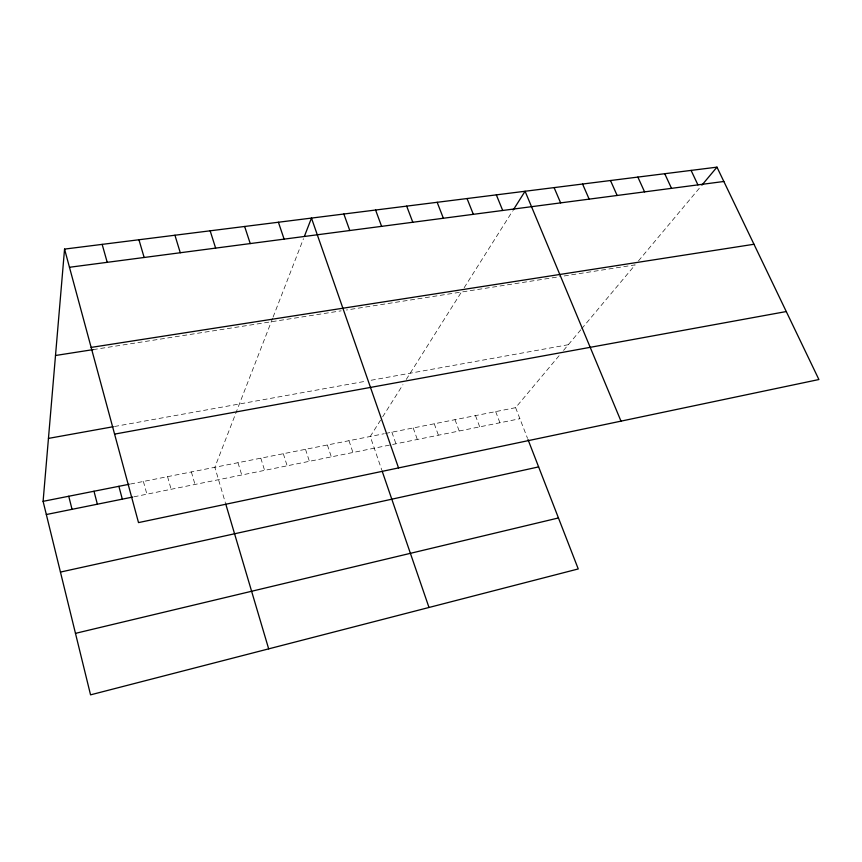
<?xml version="1.0" encoding="UTF-8"?>
<svg xmlns="http://www.w3.org/2000/svg" width="862" height="862" viewBox="0 0 862 862"><rect width="100%" height="100%" fill="white"/><g stroke="black" fill="none" stroke-linecap="round" stroke-linejoin="round"><path stroke-width="0.65" stroke-dasharray="4.31 3.23" d="M272.651 318.218L214.853 467.279L225.348 502.686M273.103 317.033L303.489 238.666M380.573 420.128L370.251 436.474L381.737 469.887M382.685 416.799L402.953 384.678M406.25 379.463L461.45 292.035L346.427 310.018M464.165 287.725L512.578 211.05M385.529 433.446L515.605 407.661L560.375 354.185M563.543 350.403L580.88 329.693M581.688 328.734L635.154 264.871L563.22 276.12M638.44 260.949L701.054 186.16M133.955 496.803L519.905 418.727M130.496 484.013L384.247 433.705M114.506 426.496L365.887 381.198M371.145 380.25L568.306 344.714M93.204 349.606L341.169 310.837M462.754 291.83L560.612 276.53M515.605 407.661L527.522 438.349M495.682 411.616L499.938 422.768M475.479 415.613L479.714 426.862M455.007 419.675L459.198 431.011M434.254 423.792L438.413 435.213M413.221 427.961L417.327 439.48M391.887 432.185L395.949 443.801M348.97 440.697L352.946 452.507M327.388 444.975L331.32 456.882M305.504 449.317L309.393 461.31M283.318 453.714L287.154 465.814M260.82 458.175L264.602 470.372M237.998 462.7L241.737 474.994M191.375 471.934L194.995 484.455M167.562 476.664L171.129 489.282M143.394 481.449L146.896 494.185"/><path stroke-width="1.29" d="M528.007 439.577L578.251 568.942L90.553 694.847L43.1 501.339L64.553 249.096L716.968 167.153L818.9 379.528L138.513 522.598L64.553 249.096M304.437 236.231L311.473 218.086L398.535 467.926M513.278 209.929L525.077 191.256L620.996 421.141M701.905 185.147L716.968 167.153M75.479 633.354L558.447 517.954M60.448 572.077L538.621 466.902M46.332 514.528L132.662 497.062M43.1 501.339L129.203 484.261M114.581 434.114L786.273 311.548M48.455 438.402L113.181 426.733M55.502 355.5L93.204 349.606M91.135 347.408L753.981 244.258M69.466 267.274L723.843 181.483M691.098 170.407L697.918 184.877M664.731 173.715L671.509 188.347M637.869 177.087L644.582 191.87M610.49 180.524L617.138 195.469M582.572 184.037L589.155 199.144M554.104 187.604L560.623 202.882M496.34 194.866L502.708 210.479M467.042 198.54L473.335 214.326M437.163 202.301L443.37 218.258M406.681 206.126L412.801 222.267M375.584 210.026L381.607 226.35M343.852 214.013L349.778 230.531M382.146 471.105L428.996 607.473M278.404 222.234L284.115 239.14M244.646 226.48L250.239 243.58M210.156 230.811L215.629 248.116M174.932 235.229L180.277 252.749M225.736 503.979L268.675 648.86M138.944 239.755L144.148 257.49M102.158 244.377L107.222 262.328M118.881 486.308L122.318 499.152M93.99 491.243L97.363 504.205M68.734 496.253L72.042 509.323"/></g></svg>
